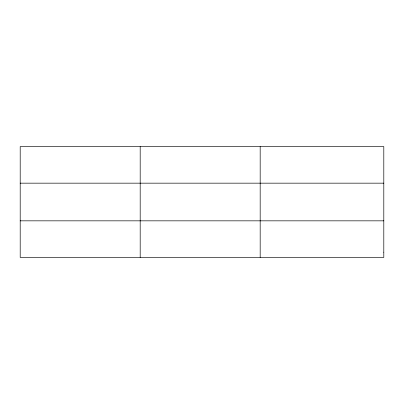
<?xml version="1.0" encoding="UTF-8"?>
<svg xmlns="http://www.w3.org/2000/svg" width="404" height="404" viewBox="0 0 404 404"><rect width="100%" height="100%" fill="white"/><g stroke="black" fill="none" stroke-linecap="round" stroke-linejoin="round"><path stroke-width="0.61" d="M140.188 257.404L140.188 146.596M260.176 257.404L260.176 146.596M20.2 183.163L383.8 183.163M20.2 220.837L383.8 220.837M383.8 252.182L383.8 257.404L20.2 257.404L20.2 146.596L383.8 146.596L383.8 252.182"/></g></svg>
